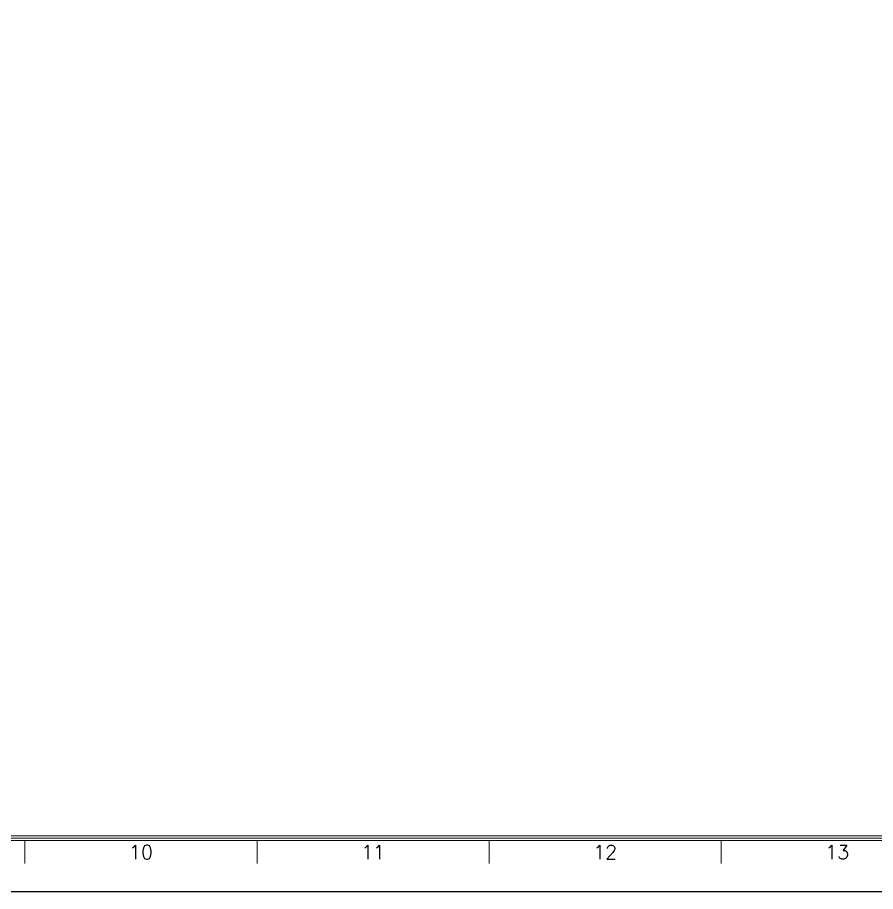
# Model space of a CAD drawing. Extents: x 0 to 24546, y -1194 to 5970.
# Drawn here: x 4810 to 6658, y 0 to 1882 of the extents above; entities that cross this region are included whole.
import ezdxf
from ezdxf.enums import TextEntityAlignment as Align

# ---------------------------------------------------------------- set-up
doc = ezdxf.new("R2010")
doc.units = 0
doc.header["$LTSCALE"] = 60
doc.layers.add('A', color=2, linetype='CONTINUOUS')
doc.layers.add('TITLE', color=7, linetype='CONTINUOUS')
doc.styles.add('ROMANS', font='ROMANS')

msp = doc.modelspace()

# ---------------------------------------------------------------- linework, layer by layer
at = {"layer": 'A', "lineweight": 5}
for p, q in [((331, 115), (8321, 115)), ((336, 120), (8316, 120)), ((326, 110), (8326, 110))]:
    msp.add_line(p, q, dxfattribs=at)
at = {"layer": 'A'}
msp.add_lwpolyline([(0, 0), (8400, 0), (8400, 5970), (0, 5970)], close=True, dxfattribs=at)
at = {"layer": 'TITLE', "color": 6, "lineweight": 5}
for p, q in [((4826, 110), (4826, 60)), ((5326, 60), (5326, 110)), ((5826, 60), (5826, 110)), ((6326, 60), (6326, 110))]:
    msp.add_line(p, q, dxfattribs=at)

# ---------------------------------------------------------------- texts
at = {"layer": 'TITLE', "color": 6, "lineweight": 5, "style": 'ROMANS'}
for s, p in [('10', (5076, 85)), ('11', (5576, 85)), ('12', (6076, 85)), ('13', (6576, 85))]:
    msp.add_text(s, height=30, dxfattribs=at).set_placement(p, align=Align.MIDDLE)

doc.saveas('drawing.dxf')
